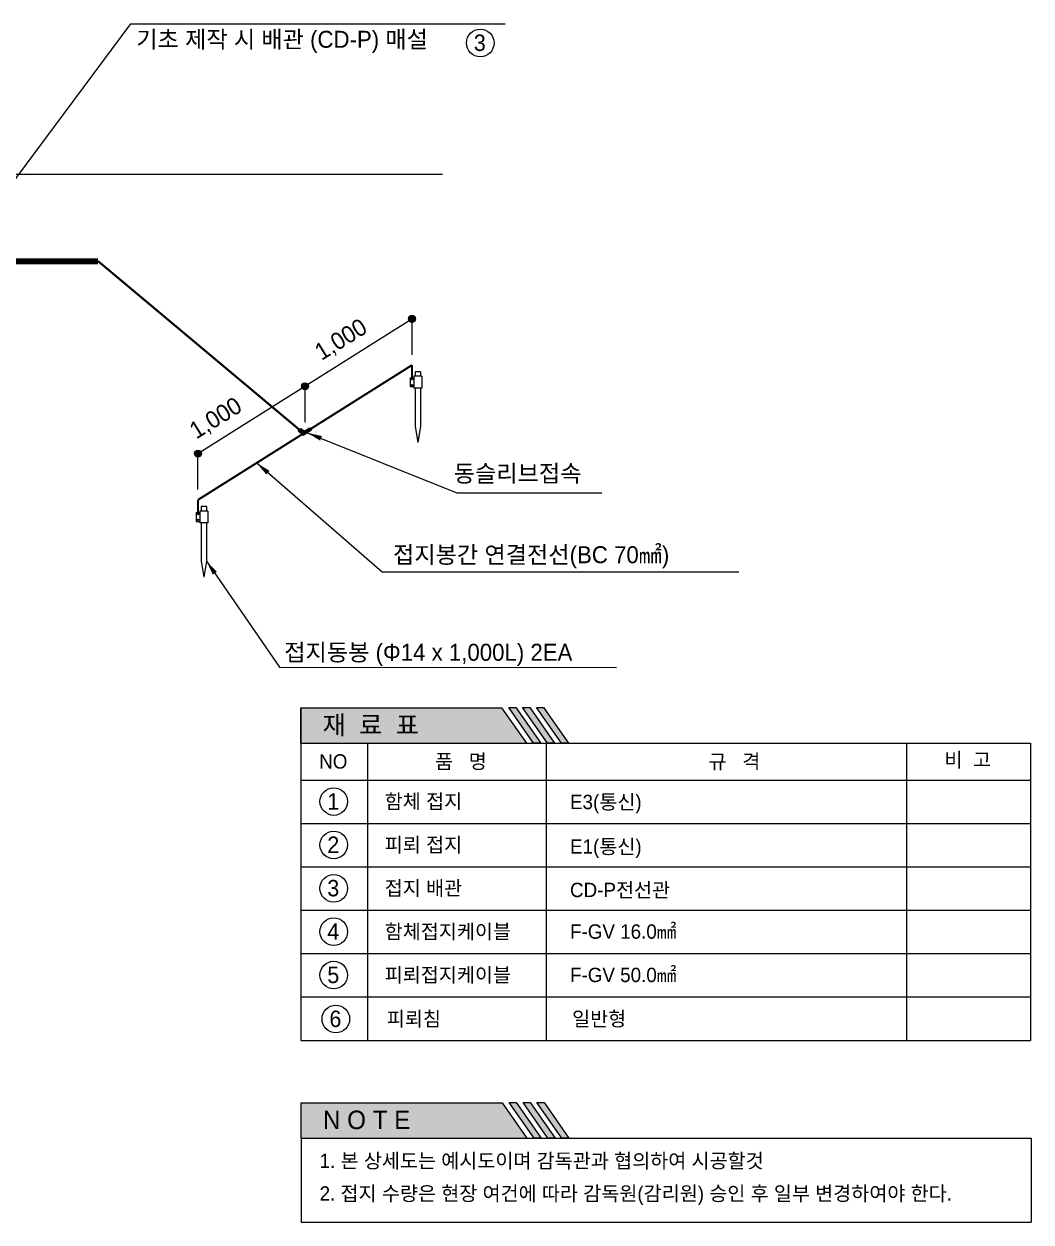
# Model space of a CAD drawing. Header units: millimetres. Extents: x 47 to 694, y -2 to 544.
# Drawn here: x 456.6 to 693.8, y -1.5 to 280.8 of the extents above; entities that cross this region are included whole.
import ezdxf

# ---------------------------------------------------------------- set-up
doc = ezdxf.new("R2010")
doc.units = ezdxf.units.MM
for name, color, linetype in [('0-도로', 7, 'Continuous'), ('_범례', 7, 'Continuous'), ('DIM1', 9, 'Continuous'), ('NAME', 90, 'Continuous'), ('SYMB', 7, 'Continuous')]:
    doc.layers.add(name, color=color, linetype=linetype)
doc.styles.add('bord', font='H2GTRE.TTF')
doc.styles.add('HY헤드라인M', font='H2GTRE.TTF')
doc.styles.get("Standard").update_dxf_attribs({"font": 'H2GTRE.TTF'})
doc.styles.add('굴림', font='H2GTRE.TTF')
doc.dimstyles.new('ISO-25', dxfattribs={"dimtxt": 2.5, "dimasz": 3.5, "dimexe": 1.25, "dimexo": 0.625, "dimtad": 1, "dimtxsty": 'Standard', "dimcen": 2.5, "dimadec": 0, "dimazin": 0, "dimtfac": 1, "dimtmove": 0, "dimatfit": 3, "dimfxl": 1, "dimarcsym": 0})

msp = doc.modelspace()

# ---------------------------------------------------------------- hatches: boundary and pattern name
at = {"layer": '0-도로'}
h = msp.add_hatch(color=52, dxfattribs=at)
h.dxf.hatch_style = 2
h.paths.add_polyline_path([(569.07, 119.65), (521.79, 119.65), (521.79, 111.34), (574.91, 111.34)])
h.paths.add_polyline_path([(572.44, 119.71), (570.77, 119.71), (576.63, 111.34), (578.31, 111.34)])
h.paths.add_polyline_path([(575.7, 119.71), (574.03, 119.71), (579.9, 111.34), (581.57, 111.34)])
h.paths.add_polyline_path([(578.99, 119.71), (577.31, 119.71), (583.18, 111.34), (584.85, 111.34)])
h.paths.add_polyline_path([(525.55, 111.46), (549.17, 111.46), (549.17, 119.51), (525.55, 119.51)], flags=24)
h = msp.add_hatch(color=52, dxfattribs=at)
h.dxf.hatch_style = 2
h.paths.add_polyline_path([(569.18, 26.61), (521.89, 26.61), (521.89, 18.29), (575.02, 18.29)])
h.paths.add_polyline_path([(572.54, 26.66), (570.87, 26.66), (576.74, 18.29), (578.41, 18.29)])
h.paths.add_polyline_path([(575.81, 26.66), (574.13, 26.66), (580, 18.29), (581.67, 18.29)])
h.paths.add_polyline_path([(579.09, 26.66), (577.42, 26.66), (583.28, 18.29), (584.96, 18.29)])
h.paths.add_polyline_path([(525.65, 18.42), (549.27, 18.42), (549.27, 26.47), (525.65, 26.47)], flags=24)
at = {"layer": 'DIM1', "linetype": 'ByBlock', "ltscale": 10}
h = msp.add_hatch(color=7, dxfattribs=at)
edge = h.paths.add_edge_path()
edge.add_arc((547.97, 211.31), 0.823, 0, 360)
h = msp.add_hatch(color=7, dxfattribs=at)
edge = h.paths.add_edge_path()
edge.add_arc((522.76, 195.43), 0.823, 0, 360)
msp.add_hatch(color=7, dxfattribs=at).paths.add_polyline_path([(524.26, 185.08), (522.33, 183.84), (521.12, 184.94), (521.83, 185.48), (522.57, 184.84), (523.8, 185.63)])
h = msp.add_hatch(color=7, dxfattribs=at)
edge = h.paths.add_edge_path()
edge.add_arc((497.55, 179.56), 0.823, 0, 360)

# ---------------------------------------------------------------- linework, layer by layer
at = {"color": 8}
msp.add_line((401.96, 245.43), (555.18, 245.43), dxfattribs=at)
at = {"color": 7, "const_width": 1.41}
msp.add_lwpolyline([(415.84, 250.31), (415.84, 236.67), (431.71, 224.89), (474.03, 224.89)], dxfattribs=at)
at = {"layer": '0-도로'}
for points in [[(521.79, 119.65), (569.07, 119.65)], [(521.79, 111.34), (521.79, 119.65)], [(569.07, 119.65), (574.91, 111.34)], [(521.89, 26.61), (569.18, 26.61)], [(521.89, 18.29), (521.89, 26.61)], [(569.18, 26.61), (575.02, 18.29)]]:
    msp.add_lwpolyline(points, dxfattribs=at)
at = {"layer": '0-도로', "color": 7}
for points in [[(570.77, 119.71), (572.44, 119.71), (578.31, 111.34), (576.63, 111.34), (570.77, 119.71)], [(574.03, 119.71), (575.7, 119.71), (581.57, 111.34), (579.9, 111.34), (574.03, 119.71)], [(577.31, 119.71), (578.99, 119.71), (584.85, 111.34), (583.18, 111.34), (577.31, 119.71)], [(570.87, 26.66), (572.54, 26.66), (578.41, 18.29), (576.74, 18.29), (570.87, 26.66)], [(574.13, 26.66), (575.81, 26.66), (581.67, 18.29), (580, 18.29), (574.13, 26.66)], [(577.42, 26.66), (579.09, 26.66), (584.96, 18.29), (583.28, 18.29), (577.42, 26.66)]]:
    msp.add_lwpolyline(points, dxfattribs=at)
at = {"layer": '_범례'}
for p, q in [((521.79, 119.65), (521.79, 41.31)), ((521.79, 111.34), (693.71, 111.34)), ((537.49, 111.34), (537.49, 41.31)), ((579.57, 111.34), (579.57, 41.31)), ((664.48, 111.34), (664.48, 41.31)), ((693.71, 111.34), (693.71, 41.31)), ((521.79, 102.62), (693.71, 102.62)), ((521.79, 92.4), (693.71, 92.4)), ((521.79, 82.18), (693.71, 82.18)), ((521.79, 71.97), (693.71, 71.97)), ((521.79, 61.75), (693.71, 61.75)), ((521.79, 51.53), (693.71, 51.53)), ((521.79, 41.31), (693.71, 41.31)), ((521.89, 18.29), (693.81, 18.29)), ((521.89, 18.29), (521.89, -1.5)), ((693.81, 18.29), (693.81, -1.5)), ((521.89, -1.5), (693.81, -1.5))]:
    msp.add_line(p, q, dxfattribs=at)
for centre in [(564.06, 276.31), (529.54, 97.57), (529.54, 87.35), (529.54, 77.13), (529.54, 66.91), (529.54, 56.69), (530.03, 46.34)]:
    msp.add_circle(centre, 3.25, dxfattribs=at)
at = {"layer": 'DIM1', "color": 7, "linetype": 'ByBlock', "ltscale": 10}
for p, q in [((521.12, 184.94), (521.83, 185.48)), ((522.33, 183.84), (521.12, 184.94)), ((521.83, 185.48), (522.57, 184.84)), ((524.26, 185.08), (522.33, 183.84)), ((522.57, 184.84), (523.8, 185.63)), ((523.8, 185.63), (524.26, 185.08))]:
    msp.add_line(p, q, dxfattribs=at)
at = {"layer": 'DIM1', "color": 6, "linetype": 'ByBlock', "ltscale": 10, "const_width": 0.5}
msp.add_lwpolyline([(474.03, 224.89), (522.49, 184.31)], dxfattribs=at)
at = {"layer": 'DIM1', "color": 7, "linetype": 'ByBlock', "ltscale": 10}
for points in [[(522.76, 195.43), (547.97, 211.31)], [(547.97, 211.31), (547.97, 202.81)], [(497.55, 179.56), (522.76, 195.43)], [(522.76, 195.43), (522.76, 186.93)], [(497.55, 171.06), (497.55, 179.56)]]:
    msp.add_lwpolyline(points, dxfattribs=at)
at = {"layer": 'DIM1', "color": 7, "linetype": 'ByBlock', "ltscale": 10, "const_width": 0.5}
for points in [[(497.55, 168.65), (547.97, 200.4)], [(547.97, 200.4), (547.97, 197.42)], [(497.55, 168.65), (497.55, 165.67)]]:
    msp.add_lwpolyline(points, dxfattribs=at)
at = {"layer": 'DIM1', "color": 7, "linetype": 'ByBlock', "ltscale": 10}
for centre in [(547.97, 211.31), (522.76, 195.43), (497.55, 179.56)]:
    msp.add_circle(centre, 0.823, dxfattribs=at)
at = {"layer": 'SYMB', "color": 7}
for p, q in [((550.31, 197.77), (548.4, 197.77)), ((548.4, 197.77), (548.4, 195)), ((548.75, 198.81), (548.75, 197.77)), ((549.96, 198.81), (548.75, 198.81)), ((549.96, 198.81), (549.96, 197.77)), ((550.31, 197.77), (550.31, 195)), ((547.54, 197.42), (548.4, 197.42)), ((547.54, 197.42), (547.54, 195.35)), ((547.54, 195.35), (548.4, 195.35)), ((550.31, 195), (548.4, 195)), ((548.75, 195), (548.75, 186)), ((549.96, 195), (549.96, 186)), ((548.75, 186), (549.36, 182.2)), ((549.96, 186), (549.36, 182.2)), ((498.33, 167.06), (498.33, 166.02)), ((499.54, 167.06), (498.33, 167.06)), ((499.54, 167.06), (499.54, 166.02)), ((497.12, 165.67), (497.98, 165.67)), ((497.12, 165.67), (497.12, 163.59)), ((499.88, 166.02), (497.98, 166.02)), ((497.98, 166.02), (497.98, 163.25)), ((499.88, 166.02), (499.88, 163.25)), ((497.12, 163.59), (497.98, 163.59)), ((499.88, 163.25), (497.98, 163.25)), ((498.33, 163.25), (498.33, 154.25)), ((499.54, 163.25), (499.54, 154.25)), ((498.33, 154.25), (498.93, 150.45)), ((499.54, 154.25), (498.93, 150.45))]:
    msp.add_line(p, q, dxfattribs=at)
for centre in [(547.96, 197.08), (547.96, 195.69), (497.54, 165.33), (497.54, 163.94)]:
    msp.add_circle(centre, 0.175, dxfattribs=at)

# ---------------------------------------------------------------- texts
at = {"layer": '0-도로', "color": 7, "true_color": 0xffffff, "style": 'bord'}
for s, p in [('재  료  표', (526.89, 113.43)), ('N O T E', (527, 20.39))]:
    msp.add_text(s, height=4.356, dxfattribs=at).set_placement(p)
at = {"layer": '_범례', "style": 'HY헤드라인M'}
for s, height, p in [('3', 3.87, (562.54, 274.42)), ('NO', 3.388, (526.11, 105.33)), ('품   명', 3.388, (553.39, 105.33)), ('규   격', 3.388, (617.83, 105.32)), ('비  고', 3.388, (673.42, 105.72)), ('1', 3.87, (528.02, 95.67)), ('함체 접지', 3.388, (541.55, 95.91)), ('E3(통신)', 3.388, (585.2, 95.78)), ('2', 3.87, (528.02, 85.46)), ('피뢰 접지', 3.388, (541.55, 85.69)), ('E1(통신)', 3.388, (585.2, 85.28)), ('3', 3.87, (528.02, 75.24)), ('접지 배관', 3.388, (541.55, 75.47)), ('CD-P전선관 ', 3.388, (585.2, 75.05)), ('4', 3.87, (528.02, 65.02)), ('함체접지케이블', 3.388, (541.55, 65.25)), ('F-GV 16.0㎟', 3.388, (585.2, 65.25)), ('5', 3.87, (528.02, 54.8)), ('피뢰접지케이블', 3.388, (541.55, 55.03)), ('F-GV 50.0㎟', 3.388, (585.2, 55.03)), ('6', 3.87, (528.52, 44.44)), ('피뢰침', 3.388, (542.05, 44.68)), ('일반형', 3.388, (585.69, 44.68)), ('1. 본 상세도는 예시도이며 감독관과 협의하여 시공할것', 3.388, (526.21, 11.23)), ('2. 접지 수량은 현장 여건에 따라 감독원(감리원) 승인 후 일부 변경하여야 한다.', 3.388, (526.21, 3.53))]:
    msp.add_text(s, height=height, dxfattribs=at).set_placement(p)
at = {"layer": 'NAME', "color": 7, "style": '굴림'}
for s, p in [('기초 제작 시 배관 (CD-P) 매설', (483.01, 275.17)), ('동슬리브접속', (557.8, 172.88)), ('접지봉간 연결전선(BC 70㎟) ', (543.5, 153.73)), ('접지동봉 (Φ14 x 1,000L) 2EA', (517.87, 130.74))]:
    msp.add_text(s, height=4, dxfattribs=at).set_placement(p)
for s, p in [('1,000', (526.66, 201.38)), ('  1,000', (494.69, 181.33))]:
    msp.add_text(s, height=4, rotation=31.759, dxfattribs=at).set_placement(p)

# ---------------------------------------------------------------- leaders
for points, override in [([(442.48, 228.11), (481.75, 280.79), (569.94, 280.79)], {"dimgap": 0.625, "dimtad": 0}), ([(523.3, 184.46), (558.52, 170.28), (592.66, 170.28)], {"dimgap": 0.625, "dimtad": 0}), ([(511.38, 177.36), (540.94, 151.68), (624.96, 151.68)], {"dimtad": 0}), ([(499.54, 154.25), (516.74, 129.24), (596.13, 129.14)], {"dimgap": 0.625, "dimtad": 0})]:
    msp.add_leader(points, dimstyle='ISO-25', override=override)

doc.saveas('drawing.dxf')
